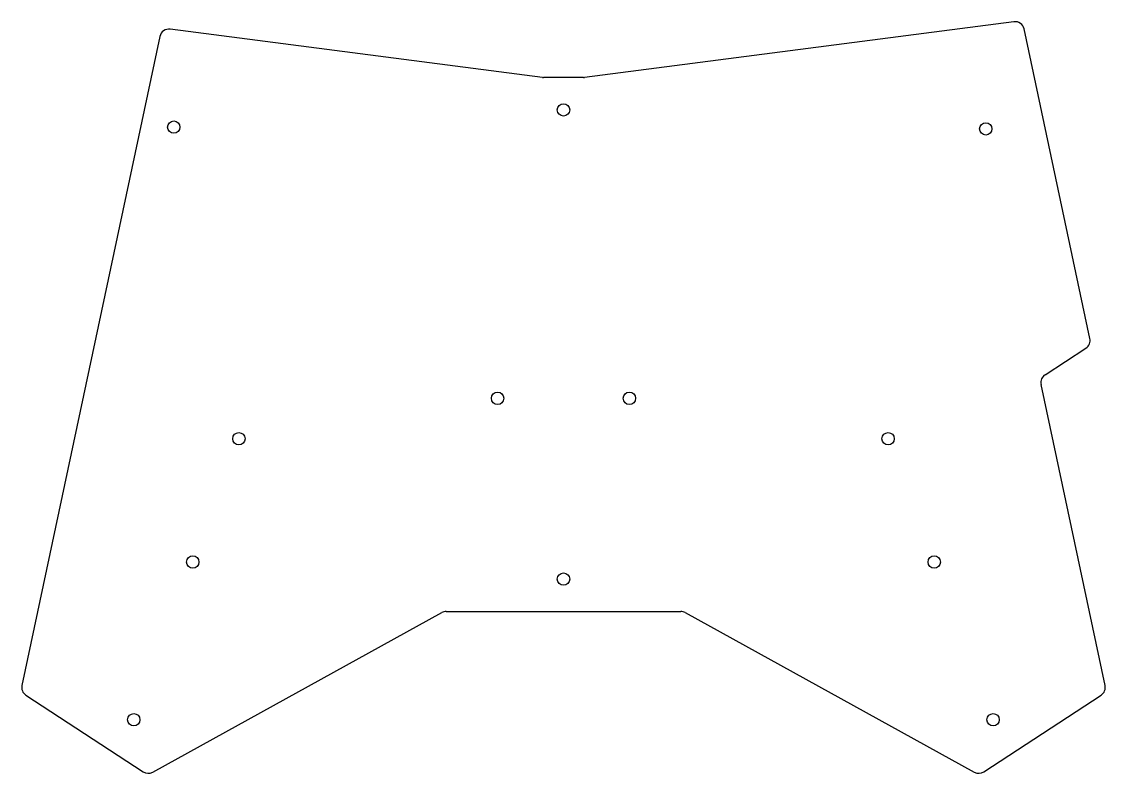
# Model space of a CAD drawing. Extents: x 4 to 356, y 3 to 247.
import ezdxf

# ---------------------------------------------------------------- set-up
doc = ezdxf.new("R2010")
doc.units = 0

msp = doc.modelspace()

# ---------------------------------------------------------------- linework, layer by layer
for p, q in [((325.99, 247.21), (186.85, 229.14)), ((49.18, 242.46), (4.45, 31.98)), ((173.16, 229.14), (52.51, 244.81)), ((350.63, 144.53), (329.31, 244.86)), ((186.46, 229.12), (173.54, 229.12)), ((336.1, 132.74), (349.34, 141.4)), ((355.55, 31.98), (334.8, 129.6)), ((46.84, 3.87), (140.54, 55.63)), ((141.99, 56), (218.01, 56)), ((219.46, 55.63), (313.16, 3.87)), ((5.74, 28.85), (43.75, 3.98)), ((316.25, 3.99), (354.26, 28.85))]:
    msp.add_line(p, q)
for centre in [(180, 218.61), (53.67, 213.04), (316.88, 212.46), (158.65, 125.1), (201.35, 125.1), (74.77, 112.01), (285.23, 112.01), (59.83, 72.02), (300.17, 72.02), (180, 66.5), (40.73, 20.89), (319.26, 20.89)]:
    msp.add_circle(centre, 2)
for centre, start, end in [((326.37, 244.24), 12.0001, 97.4001), ((52.12, 241.83), 82.6001, 167.9999), ((173.54, 232.12), 262.6001, 270), ((186.46, 232.12), 270, 277.4001), ((347.7, 143.91), 303.1903, 12.0001), ((337.74, 130.23), 123.1903, 192.0002), ((141.99, 53), 90, 118.9156), ((218.01, 53), 61.0844, 90), ((7.38, 31.36), 167.9999, 236.8094), ((352.62, 31.36), 303.1906, 12.0002), ((45.39, 6.5), 236.8094, 298.9156), ((314.61, 6.5), 241.0844, 303.1906)]:
    msp.add_arc(centre, 3, start, end)

doc.saveas('drawing.dxf')
